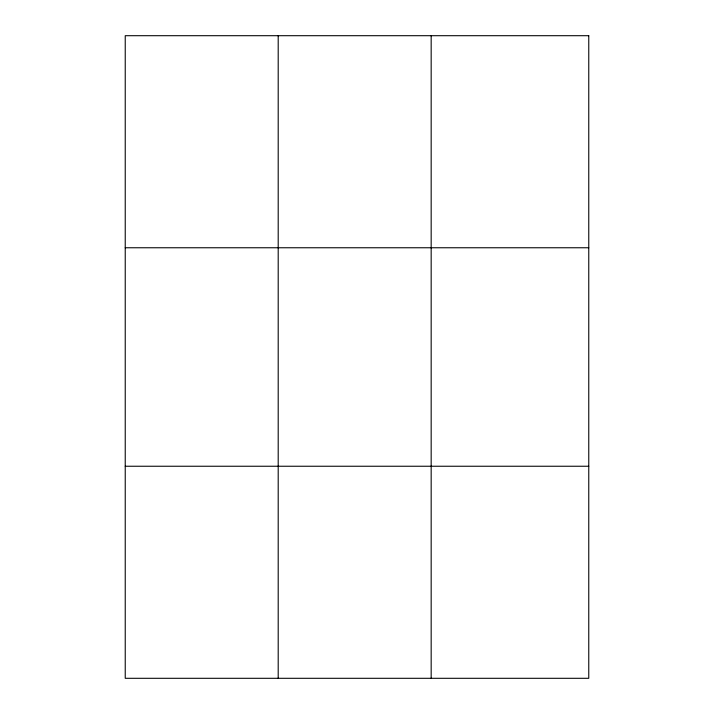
<?xml version="1.0" encoding="UTF-8"?>
<svg xmlns="http://www.w3.org/2000/svg" width="714" height="714" viewBox="0 0 714 714"><rect width="100%" height="100%" fill="white"/><g stroke="black" fill="none" stroke-linecap="round" stroke-linejoin="round"><path stroke-width="1.07" d="M278.201 35.7L278.201 678.3M431.167 35.7L431.167 678.3M125.236 247.758L588.764 247.758M125.236 466.242L588.764 466.242M588.764 35.7L588.764 678.3L125.236 678.3L125.236 35.7L588.764 35.7"/></g></svg>
